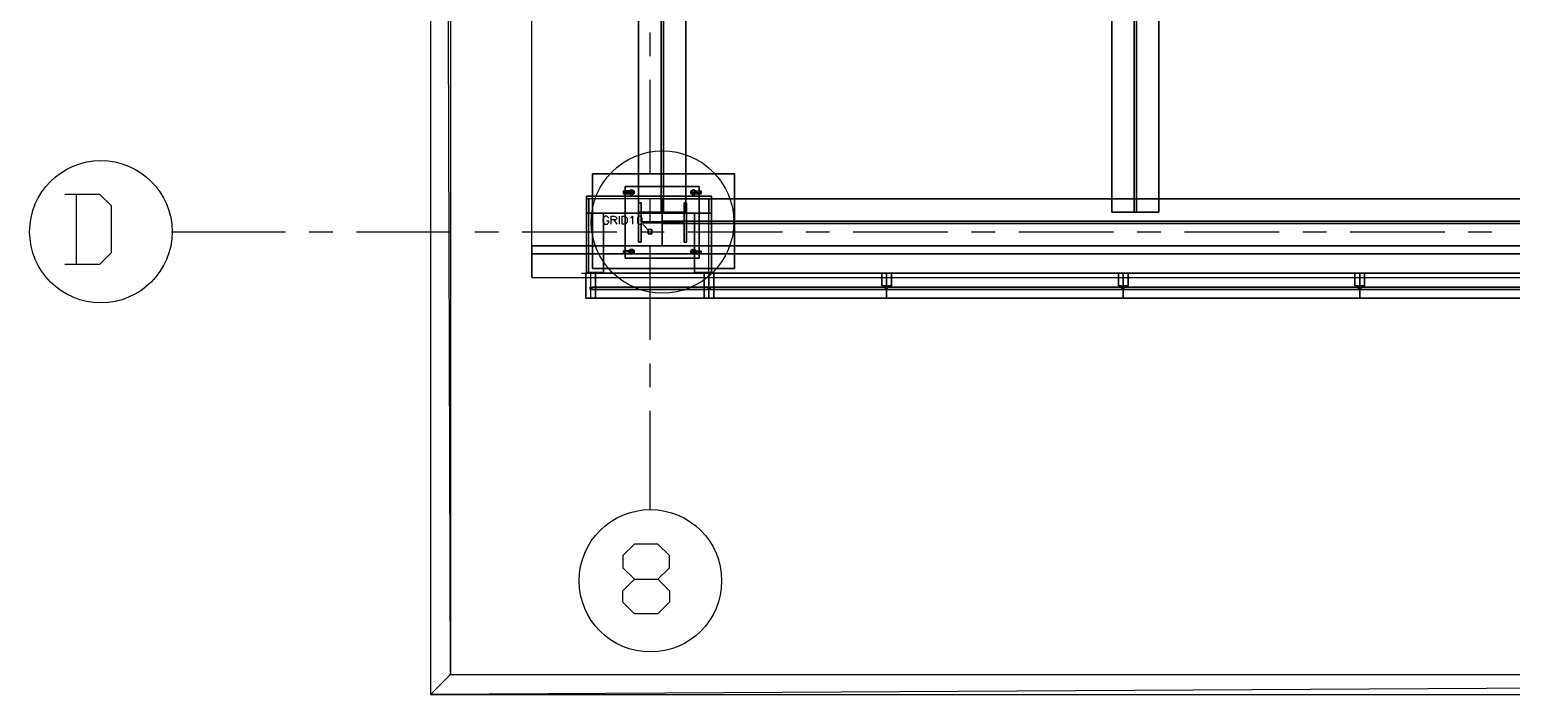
# Model space of a CAD drawing. Header units: metres. Extents: x 114 to 218, y 8 to 180.
# Drawn here: x 113.75 to 151.33, y 12.28 to 29.16 of the extents above; entities that cross this region are included whole.
import ezdxf

# ---------------------------------------------------------------- set-up
doc = ezdxf.new("R2010")
doc.units = ezdxf.units.M
doc.header["$MEASUREMENT"] = 0
for name, color, linetype in [('A-2D-GLAZ', 7, 'Continuous'), ('A-2D-GLAZ-CWMG', 7, 'Continuous'), ('A-2D-I-WALL', 7, 'Continuous'), ('A-3D-GLAZ-CURT', 7, 'Continuous'), ('A-3D-GLAZ-CWMG', 7, 'Continuous'), ('A-3D-I-WALL', 7, 'Continuous'), ('A-TFP-GRID-REFERENCE', 7, 'Continuous'), ('A_GRID', 7, 'Continuous'), ('S-3D-BEAM', 7, 'Continuous'), ('S-3D-Cols', 7, 'Continuous'), ('S-3D-FTNG', 7, 'Continuous'), ('S-3D-PILR', 7, 'Continuous'), ('S-3D-SLAB', 7, 'Continuous'), ('S-3D-Steel', 7, 'Continuous'), ('S-3D-WALL', 7, 'Continuous')]:
    doc.layers.add(name, color=color, linetype=linetype)

msp = doc.modelspace()

# ---------------------------------------------------------------- linework, layer by layer
for points in [[(123.92, 12.285), (124.428, 12.792), (123.92, 176.085), (123.92, 12.285), (123.92, 12.285)], [(124.428, 12.792), (123.92, 176.085), (124.428, 175.593), (124.428, 12.792), (124.428, 12.792)], [(213.688, 12.285), (213.18, 12.792), (123.92, 12.285), (213.688, 12.285), (213.688, 12.285)], [(213.18, 12.792), (123.92, 12.285), (124.428, 12.792), (213.18, 12.792), (213.18, 12.792)]]:
    msp.add_lwpolyline(points)
at = {"layer": 'A-2D-GLAZ', "color": 9, "true_color": 0xbababa}
for points in [[(127.966, 22.56), (127.966, 22.621)], [(130.965, 22.621), (128.012, 22.621), (128.012, 22.56), (130.965, 22.56), (130.965, 22.621)], [(135.457, 22.621), (131.011, 22.621), (131.011, 22.56), (135.457, 22.56), (135.457, 22.621)], [(141.455, 22.621), (135.503, 22.621), (135.503, 22.56), (141.455, 22.56), (141.455, 22.621)], [(147.454, 22.621), (141.502, 22.621), (141.502, 22.56), (147.454, 22.56), (147.454, 22.621)], [(153.453, 22.621), (147.516, 22.621), (147.516, 22.56), (153.453, 22.56), (153.453, 22.621)]]:
    msp.add_lwpolyline(points, dxfattribs=at)
at = {"layer": 'A-2D-GLAZ-CWMG', "color": 9, "true_color": 0xbababa}
for points in [[(127.75, 22.975), (127.858, 22.975)], [(127.858, 22.345), (128.104, 22.345), (128.104, 22.975), (127.858, 22.975), (127.858, 22.345)], [(128.104, 22.975), (130.857, 22.975)], [(130.857, 22.345), (131.104, 22.345), (131.104, 22.975), (130.857, 22.975), (130.857, 22.345)], [(131.104, 22.975), (131.211, 22.975)], [(135.364, 22.975), (135.364, 22.652), (135.457, 22.652), (135.457, 22.56), (135.503, 22.56), (135.503, 22.652)], [(135.518, 22.975), (135.426, 22.975)], [(135.503, 22.652), (135.61, 22.652), (135.61, 22.975)], [(141.363, 22.975), (141.363, 22.652), (141.455, 22.652), (141.455, 22.56), (141.502, 22.56), (141.502, 22.652)], [(141.517, 22.975), (141.455, 22.975)], [(141.502, 22.652), (141.609, 22.652), (141.609, 22.975)], [(147.362, 22.975), (147.362, 22.652), (147.454, 22.652), (147.454, 22.56), (147.516, 22.56), (147.516, 22.652)], [(147.547, 22.975), (147.454, 22.975)], [(147.516, 22.652), (147.608, 22.652), (147.608, 22.975)], [(128.104, 22.345), (130.857, 22.345)], [(131.104, 22.345), (153.361, 22.345)]]:
    msp.add_lwpolyline(points, dxfattribs=at)
at = {"layer": 'A-2D-I-WALL', "color": 9, "true_color": 0xbababa}
for points in [[(131.042, 24.929), (127.873, 24.929)], [(127.873, 24.929), (127.873, 22.991), (128.304, 22.991), (128.304, 24.498)], [(130.98, 24.867), (127.935, 24.867)], [(127.935, 22.991), (127.935, 24.867)], [(130.611, 24.498), (130.611, 22.991), (131.042, 22.991), (131.042, 24.929)], [(130.98, 22.991), (130.98, 24.867)], [(128.304, 24.498), (128.873, 24.498)], [(128.935, 24.498), (130.042, 24.498)], [(130.104, 24.498), (130.611, 24.498)]]:
    msp.add_lwpolyline(points, dxfattribs=at)
at = {"layer": 'A-3D-GLAZ-CURT', "color": 131, "true_color": 0x7fffff}
for points in [[(128.012, 22.621), (128.012, 22.56), (130.965, 22.56), (128.012, 22.56), (128.012, 22.621)], [(130.965, 22.621), (130.965, 22.56), (130.965, 22.621), (128.012, 22.621), (130.965, 22.621)], [(128.012, 22.621), (128.012, 22.621)], [(128.012, 22.621), (128.012, 22.621)], [(128.012, 22.621), (128.012, 22.56), (130.965, 22.56), (128.012, 22.56), (128.012, 22.621)], [(130.965, 22.621), (130.965, 22.56), (130.965, 22.621), (128.012, 22.621), (130.965, 22.621)], [(128.012, 22.621), (128.012, 22.621)], [(128.012, 22.621), (128.012, 22.621)], [(130.965, 22.621), (130.965, 22.56), (128.012, 22.56), (128.012, 22.621), (128.012, 22.56), (130.965, 22.56), (130.965, 22.621), (128.012, 22.621), (130.965, 22.621)], [(128.012, 22.621), (128.012, 22.621)], [(128.012, 22.56), (128.012, 22.56)], [(128.012, 22.56), (128.012, 22.56)], [(128.012, 22.56), (128.012, 22.56)], [(128.012, 22.56), (128.012, 22.56)], [(128.012, 22.56), (128.012, 22.56)], [(130.965, 22.621), (130.965, 22.621)], [(130.965, 22.621), (130.965, 22.621)], [(130.965, 22.621), (130.965, 22.621)], [(130.965, 22.56), (130.965, 22.56)], [(130.965, 22.56), (130.965, 22.56)], [(130.965, 22.56), (130.965, 22.56)], [(130.965, 22.56), (130.965, 22.56)], [(130.965, 22.56), (130.965, 22.56)], [(131.011, 22.621), (131.011, 22.56), (135.457, 22.56), (131.011, 22.56), (131.011, 22.621)], [(135.457, 22.621), (135.457, 22.56), (135.457, 22.621), (131.011, 22.621), (135.457, 22.621)], [(131.011, 22.621), (131.011, 22.621)], [(131.011, 22.621), (131.011, 22.621)], [(131.011, 22.621), (131.011, 22.56), (135.457, 22.56), (131.011, 22.56), (131.011, 22.621)], [(135.457, 22.621), (135.457, 22.56), (135.457, 22.621), (131.011, 22.621), (135.457, 22.621)], [(131.011, 22.621), (131.011, 22.621)], [(131.011, 22.621), (131.011, 22.621)], [(131.011, 22.56), (131.011, 22.56)], [(131.011, 22.56), (131.011, 22.56)], [(131.011, 22.56), (131.011, 22.56)], [(131.011, 22.56), (131.011, 22.56)], [(135.457, 22.621), (135.457, 22.621)], [(135.457, 22.621), (135.457, 22.621)], [(135.457, 22.56), (135.457, 22.56)], [(135.457, 22.56), (135.457, 22.56)], [(135.457, 22.56), (135.457, 22.56)], [(135.457, 22.56), (135.457, 22.56)], [(135.503, 22.621), (135.503, 22.56), (141.455, 22.56), (135.503, 22.56), (135.503, 22.621)], [(141.455, 22.621), (141.455, 22.56), (141.455, 22.621), (135.503, 22.621), (141.455, 22.621)], [(135.503, 22.621), (135.503, 22.621)], [(135.503, 22.621), (135.503, 22.621)], [(135.503, 22.621), (135.503, 22.56), (141.455, 22.56), (135.503, 22.56), (135.503, 22.621)], [(141.455, 22.621), (141.455, 22.56), (141.455, 22.621), (135.503, 22.621), (141.455, 22.621)], [(135.503, 22.621), (135.503, 22.621)], [(135.503, 22.621), (135.503, 22.621)], [(135.503, 22.56), (135.503, 22.56)], [(135.503, 22.56), (135.503, 22.56)], [(135.503, 22.56), (135.503, 22.56)], [(135.503, 22.56), (135.503, 22.56)], [(141.455, 22.621), (141.455, 22.621)], [(141.455, 22.621), (141.455, 22.621)], [(141.455, 22.56), (141.455, 22.56)], [(141.455, 22.56), (141.455, 22.56)], [(141.455, 22.56), (141.455, 22.56)], [(141.455, 22.56), (141.455, 22.56)], [(141.502, 22.621), (141.502, 22.56), (147.454, 22.56), (141.502, 22.56), (141.502, 22.621)], [(147.454, 22.621), (147.454, 22.56), (147.454, 22.621), (141.502, 22.621), (147.454, 22.621)], [(141.502, 22.621), (141.502, 22.621)], [(141.502, 22.621), (141.502, 22.621)], [(141.502, 22.621), (141.502, 22.56), (147.454, 22.56), (141.502, 22.56), (141.502, 22.621)], [(147.454, 22.621), (147.454, 22.56), (147.454, 22.621), (141.502, 22.621), (147.454, 22.621)], [(141.502, 22.621), (141.502, 22.621)], [(141.502, 22.621), (141.502, 22.621)], [(141.502, 22.56), (141.502, 22.56)], [(141.502, 22.56), (141.502, 22.56)], [(141.502, 22.56), (141.502, 22.56)], [(141.502, 22.56), (141.502, 22.56)], [(147.454, 22.621), (147.454, 22.621)], [(147.454, 22.621), (147.454, 22.621)], [(147.454, 22.56), (147.454, 22.56)], [(147.454, 22.56), (147.454, 22.56)], [(147.454, 22.56), (147.454, 22.56)], [(147.454, 22.56), (147.454, 22.56)], [(147.516, 22.621), (147.516, 22.56), (153.453, 22.56), (147.516, 22.56), (147.516, 22.621)], [(153.453, 22.621), (153.453, 22.56), (153.453, 22.621), (147.516, 22.621), (153.453, 22.621)], [(147.516, 22.621), (147.516, 22.621)], [(147.516, 22.621), (147.516, 22.621)], [(147.516, 22.621), (147.516, 22.56), (153.453, 22.56), (147.516, 22.56), (147.516, 22.621)], [(153.453, 22.621), (153.453, 22.56), (153.453, 22.621), (147.516, 22.621), (153.453, 22.621)], [(147.516, 22.621), (147.516, 22.621)], [(147.516, 22.621), (147.516, 22.621)], [(147.516, 22.56), (147.516, 22.56)], [(147.516, 22.56), (147.516, 22.56)], [(147.516, 22.56), (147.516, 22.56)], [(147.516, 22.56), (147.516, 22.56)]]:
    msp.add_lwpolyline(points, dxfattribs=at)
at = {"layer": 'A-3D-GLAZ-CWMG', "color": 8, "true_color": 0x808080}
for points in [[(127.858, 22.975), (127.858, 22.975)], [(128.104, 22.345), (128.104, 22.975), (127.858, 22.975), (127.858, 22.345), (128.104, 22.345), (127.858, 22.345), (127.858, 22.975), (128.104, 22.975), (128.104, 22.345)], [(127.858, 22.975), (127.858, 22.975)], [(127.858, 22.975), (127.858, 22.975)], [(128.104, 22.345), (128.104, 22.975), (127.858, 22.975), (127.858, 22.345), (128.104, 22.345), (127.858, 22.345), (127.858, 22.975), (128.104, 22.975), (128.104, 22.345)], [(127.858, 22.975), (127.858, 22.975)], [(127.858, 22.975), (127.858, 22.975)], [(127.858, 22.345), (127.858, 22.975), (128.104, 22.975), (128.104, 22.345), (128.104, 22.345), (127.858, 22.345), (127.858, 22.975), (128.104, 22.975), (128.104, 22.345), (127.858, 22.345)], [(127.858, 22.975), (127.858, 22.975)], [(127.981, 22.975), (127.981, 22.345)], [(127.981, 22.975), (127.981, 22.975)], [(130.98, 22.975), (127.981, 22.975), (127.981, 22.345)], [(130.98, 22.345), (130.98, 22.975), (127.981, 22.975)], [(127.981, 22.975), (127.981, 22.975)], [(127.981, 22.975), (127.981, 22.975)], [(128.104, 22.975), (128.104, 22.975)], [(128.104, 22.975), (128.104, 22.975)], [(128.104, 22.975), (128.104, 22.975)], [(128.104, 22.975), (128.104, 22.975)], [(128.104, 22.975), (130.857, 22.975)], [(128.104, 22.975), (130.857, 22.975)], [(128.104, 22.345), (128.104, 22.975), (128.104, 22.345)], [(128.104, 22.975), (128.104, 22.975)], [(128.104, 22.975), (128.104, 22.975)], [(128.104, 22.975), (128.104, 22.975)], [(128.104, 22.975), (128.104, 22.975)], [(130.857, 22.975), (135.487, 22.975), (135.487, 22.345), (135.487, 22.975), (130.857, 22.975)], [(130.857, 22.345), (135.487, 22.345), (130.857, 22.345), (130.857, 22.975), (130.857, 22.345)], [(130.857, 22.975), (130.857, 22.975)], [(130.857, 22.975), (130.857, 22.975)], [(130.857, 22.975), (130.857, 22.975)], [(131.104, 22.345), (131.104, 22.975), (130.857, 22.975), (130.857, 22.345), (131.104, 22.345), (130.857, 22.345), (130.857, 22.975), (131.104, 22.975), (131.104, 22.345)], [(130.857, 22.975), (130.857, 22.975)], [(130.857, 22.975), (130.857, 22.975)], [(131.104, 22.345), (131.104, 22.975), (130.857, 22.975), (130.857, 22.345), (131.104, 22.345), (130.857, 22.345), (130.857, 22.975), (131.104, 22.975), (131.104, 22.345)], [(130.857, 22.975), (130.857, 22.975)], [(130.857, 22.345), (130.857, 22.975), (130.857, 22.345)], [(130.857, 22.975), (130.857, 22.975)], [(130.857, 22.975), (130.857, 22.975)], [(130.857, 22.975), (130.857, 22.975)], [(131.104, 22.345), (130.857, 22.345), (130.857, 22.975), (131.104, 22.975), (131.104, 22.345), (131.104, 22.975), (130.857, 22.975), (130.857, 22.345), (131.104, 22.345)], [(130.857, 22.975), (130.857, 22.975)], [(130.98, 22.975), (130.98, 22.345)], [(130.98, 22.975), (130.98, 22.975)], [(135.487, 22.975), (130.98, 22.975), (130.98, 22.345)], [(135.487, 22.345), (135.487, 22.975), (130.98, 22.975)], [(130.98, 22.975), (130.98, 22.975)], [(130.98, 22.975), (130.98, 22.975)], [(130.98, 22.345), (130.98, 22.975)], [(130.98, 22.975), (130.98, 22.975)], [(130.98, 22.975), (130.98, 22.975)], [(131.104, 22.975), (131.104, 22.975)], [(131.104, 22.975), (131.104, 22.975)], [(131.104, 22.975), (131.104, 22.975)], [(131.104, 22.975), (131.104, 22.975)], [(135.487, 22.975), (135.487, 22.345), (131.104, 22.345), (135.487, 22.345), (135.487, 22.975), (131.104, 22.975), (135.487, 22.975)], [(131.104, 22.345), (131.104, 22.975), (131.104, 22.345)], [(131.104, 22.975), (131.104, 22.975)], [(131.104, 22.975), (131.104, 22.975)], [(131.104, 22.975), (131.104, 22.975)], [(131.104, 22.975), (131.104, 22.975)], [(135.364, 22.975), (135.364, 22.975)], [(135.61, 22.652), (135.61, 22.975), (135.364, 22.975), (135.364, 22.652), (135.457, 22.652), (135.457, 22.56), (135.503, 22.56), (135.503, 22.652), (135.61, 22.652), (135.503, 22.652), (135.503, 22.56), (135.457, 22.56), (135.457, 22.652), (135.364, 22.652), (135.364, 22.975), (135.61, 22.975), (135.61, 22.652)], [(135.364, 22.975), (135.364, 22.975)], [(135.364, 22.975), (135.364, 22.975)], [(135.61, 22.652), (135.61, 22.975), (135.364, 22.975), (135.364, 22.652), (135.457, 22.652), (135.457, 22.56), (135.503, 22.56), (135.503, 22.652), (135.61, 22.652), (135.503, 22.652), (135.503, 22.56), (135.457, 22.56), (135.457, 22.652), (135.364, 22.652), (135.364, 22.975), (135.61, 22.975), (135.61, 22.652)], [(135.364, 22.975), (135.364, 22.975)], [(135.487, 22.975), (135.487, 22.975)], [(135.487, 22.975), (135.487, 22.975)], [(135.487, 22.975), (135.487, 22.345)], [(135.487, 22.975), (135.487, 22.975)], [(141.486, 22.975), (135.487, 22.975), (135.487, 22.345)], [(141.486, 22.345), (141.486, 22.975), (135.487, 22.975)], [(135.487, 22.975), (135.487, 22.975)], [(135.487, 22.975), (135.487, 22.975)], [(135.487, 22.975), (135.487, 22.345)], [(135.487, 22.975), (135.487, 22.975)], [(141.486, 22.975), (135.487, 22.975), (135.487, 22.345)], [(141.486, 22.345), (141.486, 22.975), (135.487, 22.975)], [(135.487, 22.975), (135.487, 22.975)], [(135.487, 22.975), (135.487, 22.975)], [(135.487, 22.345), (135.487, 22.975)], [(135.487, 22.975), (135.487, 22.975)], [(135.487, 22.975), (135.487, 22.975)], [(135.487, 22.975), (135.487, 22.975)], [(135.487, 22.975), (135.487, 22.975)], [(141.486, 22.975), (141.486, 22.975), (141.486, 22.345), (135.487, 22.345), (135.487, 22.975), (141.486, 22.975), (141.486, 22.345), (135.487, 22.345), (135.487, 22.975), (141.486, 22.975)], [(135.487, 22.975), (135.487, 22.975)], [(135.487, 22.975), (135.487, 22.975)], [(135.61, 22.975), (135.61, 22.975)], [(135.61, 22.975), (135.61, 22.975)], [(135.61, 22.975), (135.61, 22.975)], [(135.61, 22.975), (135.61, 22.975)], [(141.363, 22.975), (141.363, 22.975)], [(141.609, 22.652), (141.609, 22.975), (141.363, 22.975), (141.363, 22.652), (141.455, 22.652), (141.455, 22.56), (141.502, 22.56), (141.502, 22.652), (141.609, 22.652), (141.502, 22.652), (141.502, 22.56), (141.455, 22.56), (141.455, 22.652), (141.363, 22.652), (141.363, 22.975), (141.609, 22.975), (141.609, 22.652)], [(141.363, 22.975), (141.363, 22.975)], [(141.363, 22.975), (141.363, 22.975)], [(141.609, 22.652), (141.609, 22.975), (141.363, 22.975), (141.363, 22.652), (141.455, 22.652), (141.455, 22.56), (141.502, 22.56), (141.502, 22.652), (141.609, 22.652), (141.502, 22.652), (141.502, 22.56), (141.455, 22.56), (141.455, 22.652), (141.363, 22.652), (141.363, 22.975), (141.609, 22.975), (141.609, 22.652)], [(141.363, 22.975), (141.363, 22.975)], [(141.486, 22.345), (141.486, 22.975)], [(141.486, 22.975), (141.486, 22.975)], [(141.486, 22.975), (141.486, 22.975)], [(141.486, 22.975), (141.486, 22.345)], [(141.486, 22.975), (141.486, 22.975)], [(147.485, 22.975), (141.486, 22.975), (141.486, 22.345)], [(147.485, 22.345), (147.485, 22.975), (141.486, 22.975)], [(141.486, 22.975), (141.486, 22.975)], [(141.486, 22.975), (141.486, 22.975)], [(141.486, 22.975), (141.486, 22.345)], [(141.486, 22.975), (141.486, 22.975)], [(147.485, 22.975), (141.486, 22.975), (141.486, 22.345)], [(147.485, 22.345), (147.485, 22.975), (141.486, 22.975)], [(141.486, 22.975), (141.486, 22.975)], [(141.486, 22.975), (141.486, 22.975)], [(141.486, 22.345), (141.486, 22.975)], [(141.486, 22.975), (141.486, 22.975)], [(141.486, 22.975), (141.486, 22.975)], [(147.485, 22.975), (147.485, 22.975), (147.485, 22.345), (141.486, 22.345), (141.486, 22.975), (147.485, 22.975), (147.485, 22.345), (141.486, 22.345), (141.486, 22.975), (147.485, 22.975)], [(141.486, 22.975), (141.486, 22.975)], [(141.486, 22.975), (141.486, 22.975)], [(141.486, 22.975), (141.486, 22.975)], [(141.486, 22.975), (141.486, 22.975)], [(141.609, 22.975), (141.609, 22.975)], [(141.609, 22.975), (141.609, 22.975)], [(141.609, 22.975), (141.609, 22.975)], [(141.609, 22.975), (141.609, 22.975)], [(147.362, 22.975), (147.362, 22.975)], [(147.608, 22.652), (147.608, 22.975), (147.362, 22.975), (147.362, 22.652), (147.454, 22.652), (147.454, 22.56), (147.516, 22.56), (147.516, 22.652), (147.608, 22.652), (147.516, 22.652), (147.516, 22.56), (147.454, 22.56), (147.454, 22.652), (147.362, 22.652), (147.362, 22.975), (147.608, 22.975), (147.608, 22.652)], [(147.362, 22.975), (147.362, 22.975)], [(147.362, 22.975), (147.362, 22.975)], [(147.608, 22.652), (147.608, 22.975), (147.362, 22.975), (147.362, 22.652), (147.454, 22.652), (147.454, 22.56), (147.516, 22.56), (147.516, 22.652), (147.608, 22.652), (147.516, 22.652), (147.516, 22.56), (147.454, 22.56), (147.454, 22.652), (147.362, 22.652), (147.362, 22.975), (147.608, 22.975), (147.608, 22.652)], [(147.362, 22.975), (147.362, 22.975)], [(147.485, 22.975), (147.485, 22.345)], [(147.485, 22.975), (147.485, 22.975)], [(153.484, 22.975), (147.485, 22.975), (147.485, 22.345)], [(153.484, 22.345), (153.484, 22.975), (147.485, 22.975)], [(147.485, 22.975), (147.485, 22.975)], [(147.485, 22.975), (147.485, 22.975)], [(147.485, 22.345), (147.485, 22.975)], [(147.485, 22.975), (147.485, 22.975)], [(147.485, 22.975), (147.485, 22.975)], [(147.485, 22.975), (147.485, 22.345)], [(147.485, 22.975), (147.485, 22.975)], [(153.484, 22.975), (147.485, 22.975), (147.485, 22.345)], [(153.484, 22.345), (153.484, 22.975), (147.485, 22.975)], [(147.485, 22.975), (147.485, 22.975)], [(147.485, 22.975), (147.485, 22.975)], [(147.485, 22.345), (147.485, 22.975)], [(147.485, 22.975), (147.485, 22.975)], [(147.485, 22.975), (147.485, 22.975)], [(153.361, 22.345), (153.361, 22.975), (147.485, 22.975), (147.485, 22.345), (153.361, 22.345), (147.485, 22.345), (147.485, 22.975), (153.361, 22.975), (153.361, 22.345)], [(147.485, 22.975), (147.485, 22.975)], [(147.485, 22.975), (147.485, 22.975)], [(147.485, 22.975), (147.485, 22.975)], [(147.485, 22.975), (147.485, 22.975)], [(147.608, 22.975), (147.608, 22.975)], [(147.608, 22.975), (147.608, 22.975)], [(147.608, 22.975), (147.608, 22.975)], [(147.608, 22.975), (147.608, 22.975)], [(135.364, 22.652), (135.364, 22.652)], [(135.364, 22.652), (135.364, 22.652)], [(135.364, 22.652), (135.364, 22.652)], [(135.364, 22.652), (135.364, 22.652)], [(135.457, 22.652), (135.457, 22.652)], [(135.457, 22.652), (135.457, 22.652)], [(135.457, 22.652), (135.457, 22.652)], [(135.457, 22.652), (135.457, 22.652)], [(135.457, 22.56), (135.457, 22.56)], [(135.457, 22.56), (135.457, 22.56)], [(135.457, 22.56), (135.457, 22.56)], [(135.457, 22.56), (135.457, 22.56)], [(135.503, 22.652), (135.503, 22.652)], [(135.503, 22.652), (135.503, 22.652)], [(135.503, 22.652), (135.503, 22.652)], [(135.503, 22.652), (135.503, 22.652)], [(135.503, 22.56), (135.503, 22.56)], [(135.503, 22.56), (135.503, 22.56)], [(135.503, 22.56), (135.503, 22.56)], [(135.503, 22.56), (135.503, 22.56)], [(135.61, 22.652), (135.61, 22.652)], [(135.61, 22.652), (135.61, 22.652)], [(135.61, 22.652), (135.61, 22.652)], [(135.61, 22.652), (135.61, 22.652)], [(141.363, 22.652), (141.363, 22.652)], [(141.363, 22.652), (141.363, 22.652)], [(141.363, 22.652), (141.363, 22.652)], [(141.363, 22.652), (141.363, 22.652)], [(141.455, 22.652), (141.455, 22.652)], [(141.455, 22.652), (141.455, 22.652)], [(141.455, 22.652), (141.455, 22.652)], [(141.455, 22.652), (141.455, 22.652)], [(141.455, 22.56), (141.455, 22.56)], [(141.455, 22.56), (141.455, 22.56)], [(141.455, 22.56), (141.455, 22.56)], [(141.455, 22.56), (141.455, 22.56)], [(141.502, 22.652), (141.502, 22.652)], [(141.502, 22.652), (141.502, 22.652)], [(141.502, 22.652), (141.502, 22.652)], [(141.502, 22.652), (141.502, 22.652)], [(141.502, 22.56), (141.502, 22.56)], [(141.502, 22.56), (141.502, 22.56)], [(141.502, 22.56), (141.502, 22.56)], [(141.502, 22.56), (141.502, 22.56)], [(141.609, 22.652), (141.609, 22.652)], [(141.609, 22.652), (141.609, 22.652)], [(141.609, 22.652), (141.609, 22.652)], [(141.609, 22.652), (141.609, 22.652)], [(147.362, 22.652), (147.362, 22.652)], [(147.362, 22.652), (147.362, 22.652)], [(147.362, 22.652), (147.362, 22.652)], [(147.362, 22.652), (147.362, 22.652)], [(147.454, 22.652), (147.454, 22.652)], [(147.454, 22.652), (147.454, 22.652)], [(147.454, 22.652), (147.454, 22.652)], [(147.454, 22.652), (147.454, 22.652)], [(147.454, 22.56), (147.454, 22.56)], [(147.454, 22.56), (147.454, 22.56)], [(147.454, 22.56), (147.454, 22.56)], [(147.454, 22.56), (147.454, 22.56)], [(147.516, 22.652), (147.516, 22.652)], [(147.516, 22.652), (147.516, 22.652)], [(147.516, 22.652), (147.516, 22.652)], [(147.516, 22.652), (147.516, 22.652)], [(147.516, 22.56), (147.516, 22.56)], [(147.516, 22.56), (147.516, 22.56)], [(147.516, 22.56), (147.516, 22.56)], [(147.516, 22.56), (147.516, 22.56)], [(147.608, 22.652), (147.608, 22.652)], [(147.608, 22.652), (147.608, 22.652)], [(147.608, 22.652), (147.608, 22.652)], [(147.608, 22.652), (147.608, 22.652)], [(127.858, 22.345), (127.858, 22.345)], [(127.858, 22.345), (127.858, 22.345)], [(127.858, 22.345), (127.858, 22.345)], [(127.858, 22.345), (127.858, 22.345)], [(127.858, 22.345), (127.858, 22.345)], [(127.981, 22.345), (130.98, 22.345), (127.981, 22.345)], [(127.981, 22.345), (127.981, 22.345)], [(128.104, 22.345), (128.104, 22.345)], [(128.104, 22.345), (128.104, 22.345)], [(128.104, 22.345), (128.104, 22.345)], [(128.104, 22.345), (128.104, 22.345)], [(128.104, 22.345), (130.857, 22.345)], [(130.857, 22.345), (128.104, 22.345)], [(128.104, 22.345), (128.104, 22.345)], [(128.104, 22.345), (128.104, 22.345)], [(128.104, 22.345), (128.104, 22.345)], [(130.857, 22.345), (130.857, 22.345)], [(130.857, 22.345), (130.857, 22.345)], [(130.857, 22.345), (130.857, 22.345)], [(130.857, 22.345), (130.857, 22.345)], [(130.857, 22.345), (130.857, 22.345)], [(130.857, 22.345), (130.857, 22.345)], [(130.857, 22.345), (130.857, 22.345)], [(130.98, 22.345), (135.487, 22.345), (130.98, 22.345)], [(130.98, 22.345), (130.98, 22.345)], [(130.98, 22.345), (130.98, 22.345)], [(130.98, 22.345), (130.98, 22.345)], [(131.104, 22.345), (131.104, 22.345)], [(131.104, 22.345), (131.104, 22.345)], [(131.104, 22.345), (131.104, 22.345)], [(131.104, 22.345), (131.104, 22.345)], [(131.104, 22.345), (131.104, 22.345)], [(135.487, 22.345), (135.487, 22.345)], [(135.487, 22.345), (135.487, 22.345)], [(135.487, 22.345), (141.486, 22.345), (135.487, 22.345)], [(135.487, 22.345), (135.487, 22.345)], [(135.487, 22.345), (141.486, 22.345), (135.487, 22.345)], [(135.487, 22.345), (135.487, 22.345)], [(135.487, 22.345), (135.487, 22.345)], [(135.487, 22.345), (135.487, 22.345)], [(135.487, 22.345), (135.487, 22.345)], [(135.487, 22.345), (135.487, 22.345)], [(135.487, 22.345), (135.487, 22.345)], [(141.486, 22.345), (141.486, 22.345)], [(141.486, 22.345), (141.486, 22.345)], [(141.486, 22.345), (147.485, 22.345), (141.486, 22.345)], [(141.486, 22.345), (141.486, 22.345)], [(141.486, 22.345), (147.485, 22.345), (141.486, 22.345)], [(141.486, 22.345), (141.486, 22.345)], [(141.486, 22.345), (141.486, 22.345)], [(141.486, 22.345), (141.486, 22.345)], [(141.486, 22.345), (141.486, 22.345)], [(141.486, 22.345), (141.486, 22.345)], [(141.486, 22.345), (141.486, 22.345)], [(141.486, 22.345), (141.486, 22.345)], [(147.485, 22.345), (153.484, 22.345), (147.485, 22.345)], [(147.485, 22.345), (147.485, 22.345)], [(147.485, 22.345), (147.485, 22.345)], [(147.485, 22.345), (147.485, 22.345)], [(147.485, 22.345), (153.484, 22.345), (147.485, 22.345)], [(147.485, 22.345), (147.485, 22.345)], [(147.485, 22.345), (147.485, 22.345)], [(147.485, 22.345), (147.485, 22.345)], [(147.485, 22.345), (147.485, 22.345)], [(147.485, 22.345), (147.485, 22.345)], [(147.485, 22.345), (147.485, 22.345)]]:
    msp.add_lwpolyline(points, dxfattribs=at)
at = {"layer": 'A-3D-I-WALL', "color": 42, "true_color": 0xdda500}
for points in [[(130.98, 24.867), (131.042, 24.867), (131.042, 24.929), (127.873, 24.929), (127.873, 24.867), (127.935, 24.867)], [(131.042, 24.498), (131.042, 24.867), (131.042, 24.929), (127.873, 24.929), (127.873, 24.867), (127.873, 24.498), (127.873, 24.929), (131.042, 24.929), (131.042, 24.498)], [(127.873, 24.929), (127.873, 24.929)], [(127.873, 24.929), (127.873, 24.929)], [(127.873, 24.867), (127.873, 24.867)], [(127.873, 24.867), (127.873, 24.867)], [(127.873, 24.498), (127.873, 22.991), (127.935, 22.991), (127.935, 24.498), (127.935, 24.867), (127.873, 24.867), (127.873, 24.498), (128.304, 24.498), (128.304, 22.991)], [(127.873, 24.867), (127.873, 24.867)], [(127.935, 24.498), (128.304, 24.498), (130.611, 24.498), (130.98, 24.498), (130.98, 24.867), (127.935, 24.867), (127.935, 24.498)], [(127.935, 24.867), (127.935, 24.867)], [(127.935, 24.867), (127.935, 24.867)], [(130.98, 24.867), (130.98, 24.867)], [(130.98, 22.991), (131.042, 22.991), (131.042, 24.498), (131.042, 24.867), (130.98, 24.867), (130.98, 24.498)], [(130.98, 24.867), (130.98, 24.867)], [(131.042, 24.929), (131.042, 24.929)], [(131.042, 24.929), (131.042, 24.929)], [(131.042, 24.867), (131.042, 24.867)], [(131.042, 24.867), (131.042, 24.867)], [(131.042, 24.867), (131.042, 24.867)], [(127.873, 24.498), (128.304, 24.498), (130.611, 24.498), (131.042, 24.498), (130.611, 24.498), (128.304, 24.498), (127.873, 24.498)], [(127.873, 24.498), (127.873, 24.498)], [(127.873, 24.498), (128.304, 24.498), (128.304, 22.991), (127.873, 22.991), (127.873, 24.498), (127.873, 22.991)], [(127.873, 24.498), (127.873, 24.498)], [(127.873, 24.498), (127.873, 24.498)], [(127.935, 24.498), (127.935, 24.498)], [(127.935, 22.991), (128.304, 22.991), (128.304, 24.498), (127.935, 24.498)], [(127.935, 24.498), (127.935, 24.498)], [(128.304, 24.498), (128.304, 24.498)], [(128.304, 24.498), (128.304, 24.498)], [(128.304, 24.498), (128.304, 24.498)], [(128.304, 24.498), (128.304, 24.498)], [(128.304, 24.498), (128.304, 24.498)], [(128.304, 24.498), (128.304, 24.498)], [(130.611, 24.498), (130.611, 24.498)], [(130.611, 24.498), (130.611, 24.498)], [(130.611, 24.498), (130.611, 24.498)], [(130.611, 24.498), (130.611, 22.991), (130.98, 22.991), (130.98, 24.498), (130.611, 24.498), (131.042, 24.498), (131.042, 22.991)], [(130.611, 24.498), (131.042, 24.498), (131.042, 22.991), (130.611, 22.991), (130.611, 24.498), (130.611, 22.991)], [(130.611, 24.498), (130.611, 24.498)], [(130.611, 24.498), (130.611, 24.498)], [(130.98, 24.498), (130.98, 24.498)], [(130.98, 24.498), (130.98, 24.498)], [(131.042, 24.498), (131.042, 24.498)], [(131.042, 24.498), (131.042, 24.498)], [(131.042, 24.498), (131.042, 24.498)], [(131.042, 24.498), (131.042, 24.498)], [(128.304, 22.991), (127.873, 22.991)], [(127.873, 22.991), (127.873, 22.991)], [(127.873, 22.991), (127.873, 22.991)], [(127.935, 22.991), (127.935, 22.991)], [(128.304, 22.991), (128.304, 22.991)], [(128.304, 22.991), (128.304, 22.991)], [(131.042, 22.991), (130.611, 22.991)], [(130.611, 22.991), (130.611, 22.991)], [(130.611, 22.991), (130.611, 22.991)], [(130.98, 22.991), (130.98, 22.991)], [(131.042, 22.991), (131.042, 22.991)], [(131.042, 22.991), (131.042, 22.991)]]:
    msp.add_lwpolyline(points, dxfattribs=at)
at = {"layer": 'A-TFP-GRID-REFERENCE', "color": 1, "true_color": 0xff0000}
for points in [[(128.443, 24.375), (128.427, 24.39), (128.412, 24.406), (128.381, 24.421), (128.35, 24.421), (128.335, 24.406), (128.304, 24.39), (128.304, 24.375), (128.289, 24.344), (128.289, 24.298), (128.304, 24.267), (128.304, 24.252), (128.335, 24.221), (128.35, 24.221), (128.381, 24.221), (128.412, 24.221), (128.427, 24.252), (128.443, 24.267), (128.443, 24.298), (128.381, 24.298)], [(128.504, 24.221), (128.504, 24.421), (128.581, 24.421), (128.612, 24.406), (128.627, 24.406), (128.642, 24.375), (128.642, 24.36), (128.627, 24.344), (128.612, 24.329), (128.581, 24.329), (128.504, 24.329)], [(128.566, 24.329), (128.642, 24.221)], [(128.704, 24.421), (128.704, 24.221)], [(128.781, 24.221), (128.781, 24.421), (128.842, 24.421), (128.873, 24.406), (128.889, 24.39), (128.904, 24.375), (128.904, 24.344), (128.904, 24.298), (128.904, 24.267), (128.889, 24.252), (128.873, 24.221), (128.842, 24.221), (128.781, 24.221)], [(128.996, 24.375), (129.012, 24.39), (129.042, 24.421), (129.042, 24.221)], [(129.212, 24.421), (129.181, 24.406), (129.165, 24.375), (129.165, 24.329), (129.165, 24.298), (129.165, 24.252), (129.181, 24.221), (129.212, 24.221), (129.242, 24.221), (129.258, 24.221), (129.288, 24.252), (129.288, 24.298), (129.288, 24.329), (129.288, 24.375), (129.258, 24.406), (129.242, 24.421), (129.212, 24.421)], [(129.442, 24.067), (129.304, 24.221)], [(129.535, 24.083), (129.442, 24.083), (129.442, 23.975), (129.442, 24.083), (129.535, 24.083)], [(129.442, 24.083), (129.442, 24.083)], [(129.442, 24.083), (129.442, 24.083)], [(129.442, 24.067), (129.442, 24.067), (129.442, 24.067), (129.442, 24.067)], [(129.535, 23.975), (129.535, 24.083), (129.535, 23.975)], [(129.535, 24.083), (129.535, 24.083)], [(129.535, 24.083), (129.535, 24.083)], [(129.535, 23.975), (129.442, 23.975), (129.535, 23.975)], [(129.442, 23.975), (129.442, 23.975)], [(129.442, 23.975), (129.442, 23.975)], [(129.535, 23.975), (129.535, 23.975)]]:
    msp.add_lwpolyline(points, dxfattribs=at)
at = {"layer": 'A_GRID', "color": 1, "true_color": 0xff0000}
for points in [[(129.488, 28.482), (129.488, 29.082)], [(129.488, 25.482), (129.488, 27.882)], [(114.645, 23.206), (115.537, 23.206), (115.829, 23.498), (115.829, 24.683), (115.537, 24.975), (114.645, 24.975)], [(114.937, 24.975), (114.937, 23.206)], [(129.488, 24.283), (129.488, 24.882)], [(120.244, 24.021), (117.352, 24.021)], [(121.444, 24.021), (120.844, 24.021)], [(124.443, 24.021), (122.044, 24.021)], [(125.643, 24.021), (125.043, 24.021)], [(128.642, 24.021), (126.243, 24.021)], [(129.842, 24.021), (129.242, 24.021)], [(129.488, 21.283), (129.488, 23.683)], [(132.842, 24.021), (130.442, 24.021)], [(134.041, 24.021), (133.442, 24.021)], [(137.041, 24.021), (134.641, 24.021)], [(138.241, 24.021), (137.641, 24.021)], [(141.24, 24.021), (138.841, 24.021)], [(142.44, 24.021), (141.84, 24.021)], [(145.439, 24.021), (143.04, 24.021)], [(146.639, 24.021), (146.039, 24.021)], [(149.639, 24.021), (147.239, 24.021)], [(150.838, 24.021), (150.238, 24.021)], [(129.488, 20.083), (129.488, 20.683)], [(129.488, 16.961), (129.488, 19.484)], [(129.688, 15.207), (129.981, 14.915), (129.981, 14.623), (129.688, 14.331), (129.089, 14.331), (128.796, 14.623), (128.796, 14.915), (129.089, 15.207), (129.688, 15.207), (129.981, 15.5), (129.981, 15.807), (129.688, 16.1), (129.089, 16.1), (128.796, 15.807), (128.796, 15.5), (129.089, 15.207)]]:
    msp.add_lwpolyline(points, dxfattribs=at)
for centre in [(115.56, 24.029), (129.496, 15.169)]:
    msp.add_circle(centre, 1.807, dxfattribs=at)
at = {"layer": 'S-3D-BEAM', "color": 4, "true_color": 0x00ffff}
for points in [[(129.196, 78.719), (129.196, 24.529), (129.196, 78.719)], [(130.396, 24.529), (129.196, 24.529), (129.196, 24.529), (129.196, 78.719), (130.396, 78.719), (130.396, 24.529)], [(129.196, 24.529), (130.396, 24.529), (130.396, 24.529), (130.396, 78.719), (129.196, 78.719), (129.196, 24.529)], [(129.196, 78.719), (129.196, 24.529), (129.196, 78.719)], [(129.765, 24.529), (129.196, 24.529), (129.196, 24.529), (129.196, 78.719), (129.765, 78.719), (129.765, 24.529)], [(129.765, 24.529), (129.196, 24.529), (129.765, 24.529), (129.765, 24.529), (129.765, 78.719), (129.196, 78.719), (129.196, 24.529), (130.396, 24.529), (129.827, 24.529)], [(129.765, 78.719), (129.765, 24.529), (129.765, 78.719)], [(129.827, 24.529), (130.396, 24.529), (130.396, 24.529), (130.396, 78.719), (129.827, 78.719), (129.827, 24.529)], [(129.827, 78.719), (129.827, 24.529), (129.827, 78.719)], [(130.396, 24.529), (129.827, 24.529), (129.827, 24.529), (129.827, 78.719), (130.396, 78.719), (130.396, 24.529)], [(130.396, 78.719), (130.396, 24.529), (130.396, 78.719)], [(130.396, 78.719), (130.396, 24.529), (130.396, 78.719)], [(141.194, 78.719), (141.194, 24.529), (141.194, 78.719)], [(142.394, 24.529), (141.194, 24.529), (141.194, 24.529), (141.194, 78.719), (142.394, 78.719), (142.394, 24.529)], [(141.194, 24.529), (142.394, 24.529), (142.394, 24.529), (142.394, 78.719), (141.194, 78.719), (141.194, 24.529)], [(141.194, 78.719), (141.194, 24.529), (141.194, 78.719)], [(141.763, 24.529), (141.194, 24.529), (141.194, 24.529), (141.194, 78.719), (141.763, 78.719), (141.763, 24.529)], [(141.763, 24.529), (141.194, 24.529), (141.763, 24.529), (141.763, 24.529), (141.763, 78.719), (141.194, 78.719), (141.194, 24.529), (142.394, 24.529), (141.825, 24.529)], [(141.763, 78.719), (141.763, 24.529), (141.763, 78.719)], [(141.825, 24.529), (142.394, 24.529), (142.394, 24.529), (142.394, 78.719), (141.825, 78.719), (141.825, 24.529)], [(141.825, 78.719), (141.825, 24.529), (141.825, 78.719)], [(142.394, 24.529), (141.825, 24.529), (141.825, 24.529), (141.825, 78.719), (142.394, 78.719), (142.394, 24.529)], [(142.394, 78.719), (142.394, 24.529), (142.394, 78.719)], [(142.394, 78.719), (142.394, 24.529), (142.394, 78.719)], [(201.798, 24.867), (201.798, 23.667), (201.798, 23.667), (129.796, 23.667), (129.796, 24.867), (201.798, 24.867)], [(129.796, 24.867), (201.798, 24.867), (129.796, 24.867)], [(201.798, 24.298), (201.798, 24.867), (201.798, 24.867), (129.796, 24.867), (129.796, 24.298), (201.798, 24.298)], [(201.798, 24.867), (201.798, 24.298), (201.798, 24.298), (129.796, 24.298), (129.796, 24.867), (201.798, 24.867)], [(129.796, 24.867), (201.798, 24.867), (129.796, 24.867)], [(201.798, 23.667), (201.798, 24.867), (201.798, 24.867), (129.796, 24.867), (129.796, 23.667), (201.798, 23.667)], [(201.798, 24.236), (201.798, 23.667), (201.798, 24.236), (201.798, 24.236), (129.796, 24.236), (129.796, 23.667), (201.798, 23.667), (201.798, 24.867), (201.798, 24.298)], [(129.796, 24.236), (129.796, 23.667), (129.796, 24.867), (129.796, 24.298)], [(129.796, 24.236), (129.796, 23.667), (129.796, 23.667), (129.796, 24.867), (129.796, 24.298)], [(129.796, 24.867), (129.796, 24.867)], [(129.827, 24.529), (130.396, 24.529), (130.396, 24.529), (129.196, 24.529), (129.765, 24.529)], [(129.196, 24.529), (129.196, 24.529)], [(129.765, 24.529), (129.765, 24.529)], [(129.827, 24.529), (129.827, 24.529)], [(141.825, 24.529), (142.394, 24.529), (142.394, 24.529), (141.194, 24.529), (141.763, 24.529)], [(141.194, 24.529), (141.194, 24.529)], [(141.763, 24.529), (141.763, 24.529)], [(141.825, 24.529), (141.825, 24.529)], [(129.796, 24.298), (201.798, 24.298), (129.796, 24.298)], [(129.796, 24.298), (129.796, 24.298)], [(201.798, 24.236), (201.798, 23.667), (201.798, 23.667), (129.796, 23.667), (129.796, 24.236), (201.798, 24.236)], [(129.796, 24.236), (201.798, 24.236), (129.796, 24.236)], [(129.796, 24.236), (129.796, 24.236)], [(129.796, 23.667), (201.798, 23.667), (129.796, 23.667)], [(129.796, 23.667), (201.798, 23.667), (129.796, 23.667)]]:
    msp.add_lwpolyline(points, dxfattribs=at)
at = {"layer": 'S-3D-Cols', "color": 112, "true_color": 0x00dd6e}
for points in [[(129.196, 24.759), (129.196, 24.759), (129.196, 23.76), (129.196, 24.759)], [(129.258, 24.759), (129.258, 24.759), (129.196, 24.759), (129.258, 24.759)], [(129.258, 24.283), (129.258, 24.759), (129.196, 24.759), (129.196, 23.76), (129.258, 23.76), (129.196, 23.76), (129.258, 23.76), (129.258, 24.252)], [(129.196, 24.759), (129.258, 24.759), (129.258, 24.283), (130.35, 24.283), (130.35, 24.759), (130.411, 24.759), (130.411, 23.76), (130.35, 23.76), (130.35, 24.252), (129.258, 24.252), (129.258, 23.76), (129.196, 23.76), (129.196, 24.759)], [(129.258, 24.283), (129.258, 24.283), (129.258, 24.759), (129.258, 24.283)], [(130.35, 24.759), (130.35, 24.759), (130.35, 24.283), (130.35, 24.759)], [(130.411, 24.759), (130.411, 24.759), (130.35, 24.759), (130.411, 24.759)], [(130.411, 23.76), (130.411, 24.759), (130.35, 24.759), (130.35, 24.283)], [(130.411, 23.76), (130.411, 23.76), (130.411, 24.759), (130.411, 23.76)], [(130.35, 24.283), (130.35, 24.283), (129.258, 24.283), (130.35, 24.283)], [(129.258, 24.283), (130.35, 24.283)], [(129.258, 24.252), (129.258, 24.252), (130.35, 24.252), (129.258, 24.252)], [(129.258, 23.76), (129.258, 23.76), (129.258, 24.252), (129.258, 23.76)], [(129.258, 24.252), (130.35, 24.252)], [(130.35, 24.252), (130.35, 24.252), (130.35, 23.76), (130.35, 24.252)], [(130.411, 23.76), (130.35, 23.76), (130.35, 24.252)], [(129.196, 23.76), (129.196, 23.76)], [(130.35, 23.76), (130.35, 23.76), (130.411, 23.76), (130.35, 23.76)]]:
    msp.add_lwpolyline(points, dxfattribs=at)
at = {"layer": 'S-3D-FTNG', "color": 254, "true_color": 0xdcdcdc}
for points in [[(128.027, 25.498), (131.627, 25.498), (131.627, 23.098), (128.027, 23.098), (128.027, 25.498), (128.027, 23.098), (131.627, 23.098), (131.627, 25.498), (128.027, 25.498)], [(128.027, 25.498), (128.027, 25.498)], [(131.627, 25.498), (131.627, 25.498)], [(128.027, 23.098), (128.027, 23.098)], [(128.027, 23.098), (128.027, 23.098)], [(131.627, 23.098), (131.627, 23.098)]]:
    msp.add_lwpolyline(points, dxfattribs=at)
at = {"layer": 'S-3D-PILR', "color": 8, "true_color": 0x808080}
for points in [[(129.796, 26.067), (129.796, 26.067)], [(127.996, 24.267), (127.996, 24.267)], [(131.596, 24.267), (131.596, 24.267)], [(129.796, 22.468), (129.796, 22.468)]]:
    msp.add_lwpolyline(points, dxfattribs=at)
msp.add_circle((129.804, 24.275), 1.807, dxfattribs=at)
msp.add_circle((129.804, 24.275), 1.807, dxfattribs=at)
at = {"layer": 'S-3D-SLAB', "color": 51, "true_color": 0xffff7f}
for points in [[(126.489, 23.467), (126.489, 163.072)], [(126.489, 23.467), (126.489, 163.072), (202.598, 163.072), (202.598, 106.867), (197.506, 106.867), (197.506, 104.498), (198.106, 104.498), (198.106, 100.484), (197.506, 100.484), (197.506, 79.672), (202.598, 79.672), (202.598, 23.467), (126.489, 23.467)], [(126.489, 23.467), (126.489, 23.467), (202.598, 23.467)], [(126.489, 23.467), (126.489, 23.467)]]:
    msp.add_lwpolyline(points, dxfattribs=at)
at = {"layer": 'S-3D-Steel', "color": 4, "true_color": 0x00ffff}
for points in [[(128.812, 24.99), (128.812, 25.006), (128.812, 25.021), (128.812, 25.052), (128.812, 25.067), (128.812, 25.052), (128.812, 25.021), (128.812, 25.006), (128.812, 24.99)], [(129.012, 25.067), (128.812, 25.067)], [(128.812, 25.067), (129.012, 25.067)], [(129.058, 25.021), (128.812, 25.021)], [(128.981, 25.021), (128.812, 25.021)], [(128.812, 25.021), (128.812, 25.021)], [(129.012, 24.99), (128.812, 24.99)], [(128.812, 24.99), (129.012, 24.99)], [(128.858, 25.175), (128.858, 23.36), (130.734, 23.36), (130.734, 25.175), (130.734, 23.36), (128.858, 23.36), (128.858, 25.175), (130.734, 25.175), (128.858, 25.175)], [(128.858, 25.175), (128.858, 25.175)], [(128.95, 25.021), (128.95, 25.021)], [(128.981, 25.021), (128.981, 25.021)], [(128.981, 25.021), (128.981, 25.021)], [(129.012, 25.082), (129.012, 25.082)], [(129.012, 25.067), (129.012, 25.067)], [(129.012, 24.99), (129.012, 24.99)], [(129.012, 24.959), (129.012, 24.959)], [(129.058, 25.021), (129.058, 25.021)], [(129.073, 25.021), (129.073, 25.021)], [(130.519, 25.021), (130.519, 25.021)], [(130.55, 25.021), (130.781, 25.021)], [(130.55, 25.021), (130.55, 25.021)], [(130.581, 25.082), (130.581, 25.082)], [(130.581, 25.067), (130.781, 25.067)], [(130.581, 25.067), (130.581, 25.067)], [(130.581, 25.067), (130.781, 25.067)], [(130.581, 24.99), (130.781, 24.99)], [(130.581, 24.99), (130.581, 24.99)], [(130.581, 24.99), (130.781, 24.99)], [(130.581, 24.959), (130.581, 24.959)], [(130.627, 25.021), (130.781, 25.021)], [(130.627, 25.021), (130.627, 25.021)], [(130.627, 25.021), (130.627, 25.021)], [(130.642, 25.021), (130.642, 25.021)], [(130.734, 25.175), (130.734, 25.175)], [(130.781, 24.99), (130.781, 25.006), (130.781, 25.021), (130.781, 25.052), (130.781, 25.067), (130.781, 25.052), (130.781, 25.021), (130.781, 25.006), (130.781, 24.99)], [(130.781, 25.021), (130.781, 25.021)], [(128.812, 23.467), (128.812, 23.483), (128.812, 23.514), (128.812, 23.529), (128.812, 23.544), (128.812, 23.529), (128.812, 23.514), (128.812, 23.483), (128.812, 23.467)], [(129.012, 23.544), (128.812, 23.544)], [(128.812, 23.544), (129.012, 23.544)], [(129.058, 23.514), (128.812, 23.514)], [(128.981, 23.514), (128.812, 23.514)], [(128.812, 23.514), (128.812, 23.514)], [(129.012, 23.467), (128.812, 23.467)], [(128.812, 23.467), (129.012, 23.467)], [(128.858, 23.36), (128.858, 23.36)], [(128.95, 23.514), (128.95, 23.514)], [(128.981, 23.514), (128.981, 23.514)], [(128.981, 23.514), (128.981, 23.514)], [(129.012, 23.575), (129.012, 23.575)], [(129.012, 23.544), (129.012, 23.544)], [(129.012, 23.467), (129.012, 23.467)], [(129.012, 23.452), (129.012, 23.452)], [(129.058, 23.514), (129.058, 23.514)], [(129.073, 23.514), (129.073, 23.514)], [(130.519, 23.514), (130.519, 23.514)], [(130.55, 23.514), (130.781, 23.514)], [(130.55, 23.514), (130.55, 23.514)], [(130.581, 23.575), (130.581, 23.575)], [(130.581, 23.544), (130.781, 23.544)], [(130.581, 23.544), (130.581, 23.544)], [(130.581, 23.544), (130.781, 23.544)], [(130.581, 23.467), (130.781, 23.467)], [(130.581, 23.467), (130.581, 23.467)], [(130.581, 23.467), (130.781, 23.467)], [(130.581, 23.452), (130.581, 23.452)], [(130.627, 23.514), (130.781, 23.514)], [(130.627, 23.514), (130.627, 23.514)], [(130.627, 23.514), (130.627, 23.514)], [(130.642, 23.514), (130.642, 23.514)], [(130.734, 23.36), (130.734, 23.36)], [(130.734, 23.36), (130.734, 23.36)], [(130.781, 23.467), (130.781, 23.483), (130.781, 23.514), (130.781, 23.529), (130.781, 23.544), (130.781, 23.529), (130.781, 23.514), (130.781, 23.483), (130.781, 23.467)], [(130.781, 23.514), (130.781, 23.514)]]:
    msp.add_lwpolyline(points, dxfattribs=at)
for centre, radius in [((129.019, 25.029), 0.0692), ((129.019, 25.029), 0.0692), ((129.019, 25.029), 0.0385), ((129.019, 25.029), 0.0385), ((130.588, 25.029), 0.0692), ((130.588, 25.029), 0.0692), ((130.588, 25.029), 0.0385), ((130.588, 25.029), 0.0385), ((129.019, 23.521), 0.0692), ((129.019, 23.521), 0.0692), ((129.019, 23.521), 0.0385), ((129.019, 23.521), 0.0385), ((130.588, 23.521), 0.0692), ((130.588, 23.521), 0.0692), ((130.588, 23.521), 0.0385), ((130.588, 23.521), 0.0385)]:
    msp.add_circle(centre, radius, dxfattribs=at)
at = {"layer": 'S-3D-WALL', "color": 81, "true_color": 0x9fff7f}
for points in [[(202.598, 23.467), (126.489, 23.467), (126.489, 22.867), (203.198, 22.867), (203.198, 80.272), (198.106, 80.272), (198.106, 106.267), (203.198, 106.267), (203.198, 163.672), (126.489, 163.672), (126.489, 163.072)], [(126.489, 22.867), (126.489, 23.467), (202.598, 23.467), (202.598, 79.672), (197.506, 79.672), (197.506, 106.867), (202.598, 106.867), (202.598, 163.072), (126.489, 163.072), (126.489, 163.672), (126.489, 163.672)], [(202.398, 23.667), (126.489, 23.667), (126.489, 22.867), (203.198, 22.867), (203.198, 80.272), (198.106, 80.272), (198.106, 106.267), (203.198, 106.267), (203.198, 163.672), (126.489, 163.672), (126.489, 162.872)], [(126.489, 22.867), (126.489, 23.667), (202.398, 23.667), (202.398, 79.472), (197.291, 79.472), (197.291, 107.067), (202.398, 107.067), (202.398, 162.872), (126.489, 162.872), (126.489, 163.672), (126.489, 163.672)], [(126.489, 23.667), (126.489, 23.667)], [(126.489, 23.667), (126.489, 23.667)], [(126.489, 23.467), (126.489, 23.467)], [(126.489, 23.467), (126.489, 23.467)], [(126.489, 22.867), (203.198, 22.867)], [(126.489, 22.867), (126.489, 22.867)], [(126.489, 22.867), (203.198, 22.867)], [(126.489, 22.867), (126.489, 22.867)]]:
    msp.add_lwpolyline(points, dxfattribs=at)

doc.saveas('drawing.dxf')
